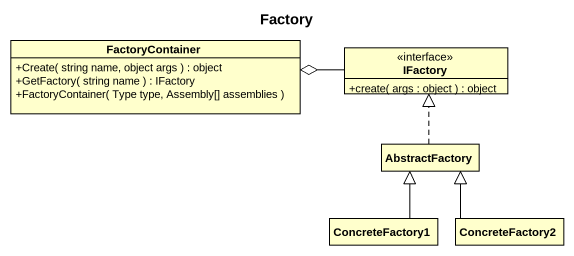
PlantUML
@startuml
title Factory
hide circle
hide empty members
skinparam classAttributeIconSize 0
class FactoryContainer {
  +Create( string name, object args ) : object
  +GetFactory( string name ) : IFactory
  +FactoryContainer( Type type, Assembly[] assemblies )
}
interface IFactory {
  +create( args : object ) : object
}
class AbstractFactory
class ConcreteFactory1
class ConcreteFactory2
FactoryContainer o-right- IFactory
AbstractFactory .up.|> IFactory
ConcreteFactory1 -up-|> AbstractFactory
ConcreteFactory2 -up-|> AbstractFactory
@enduml
